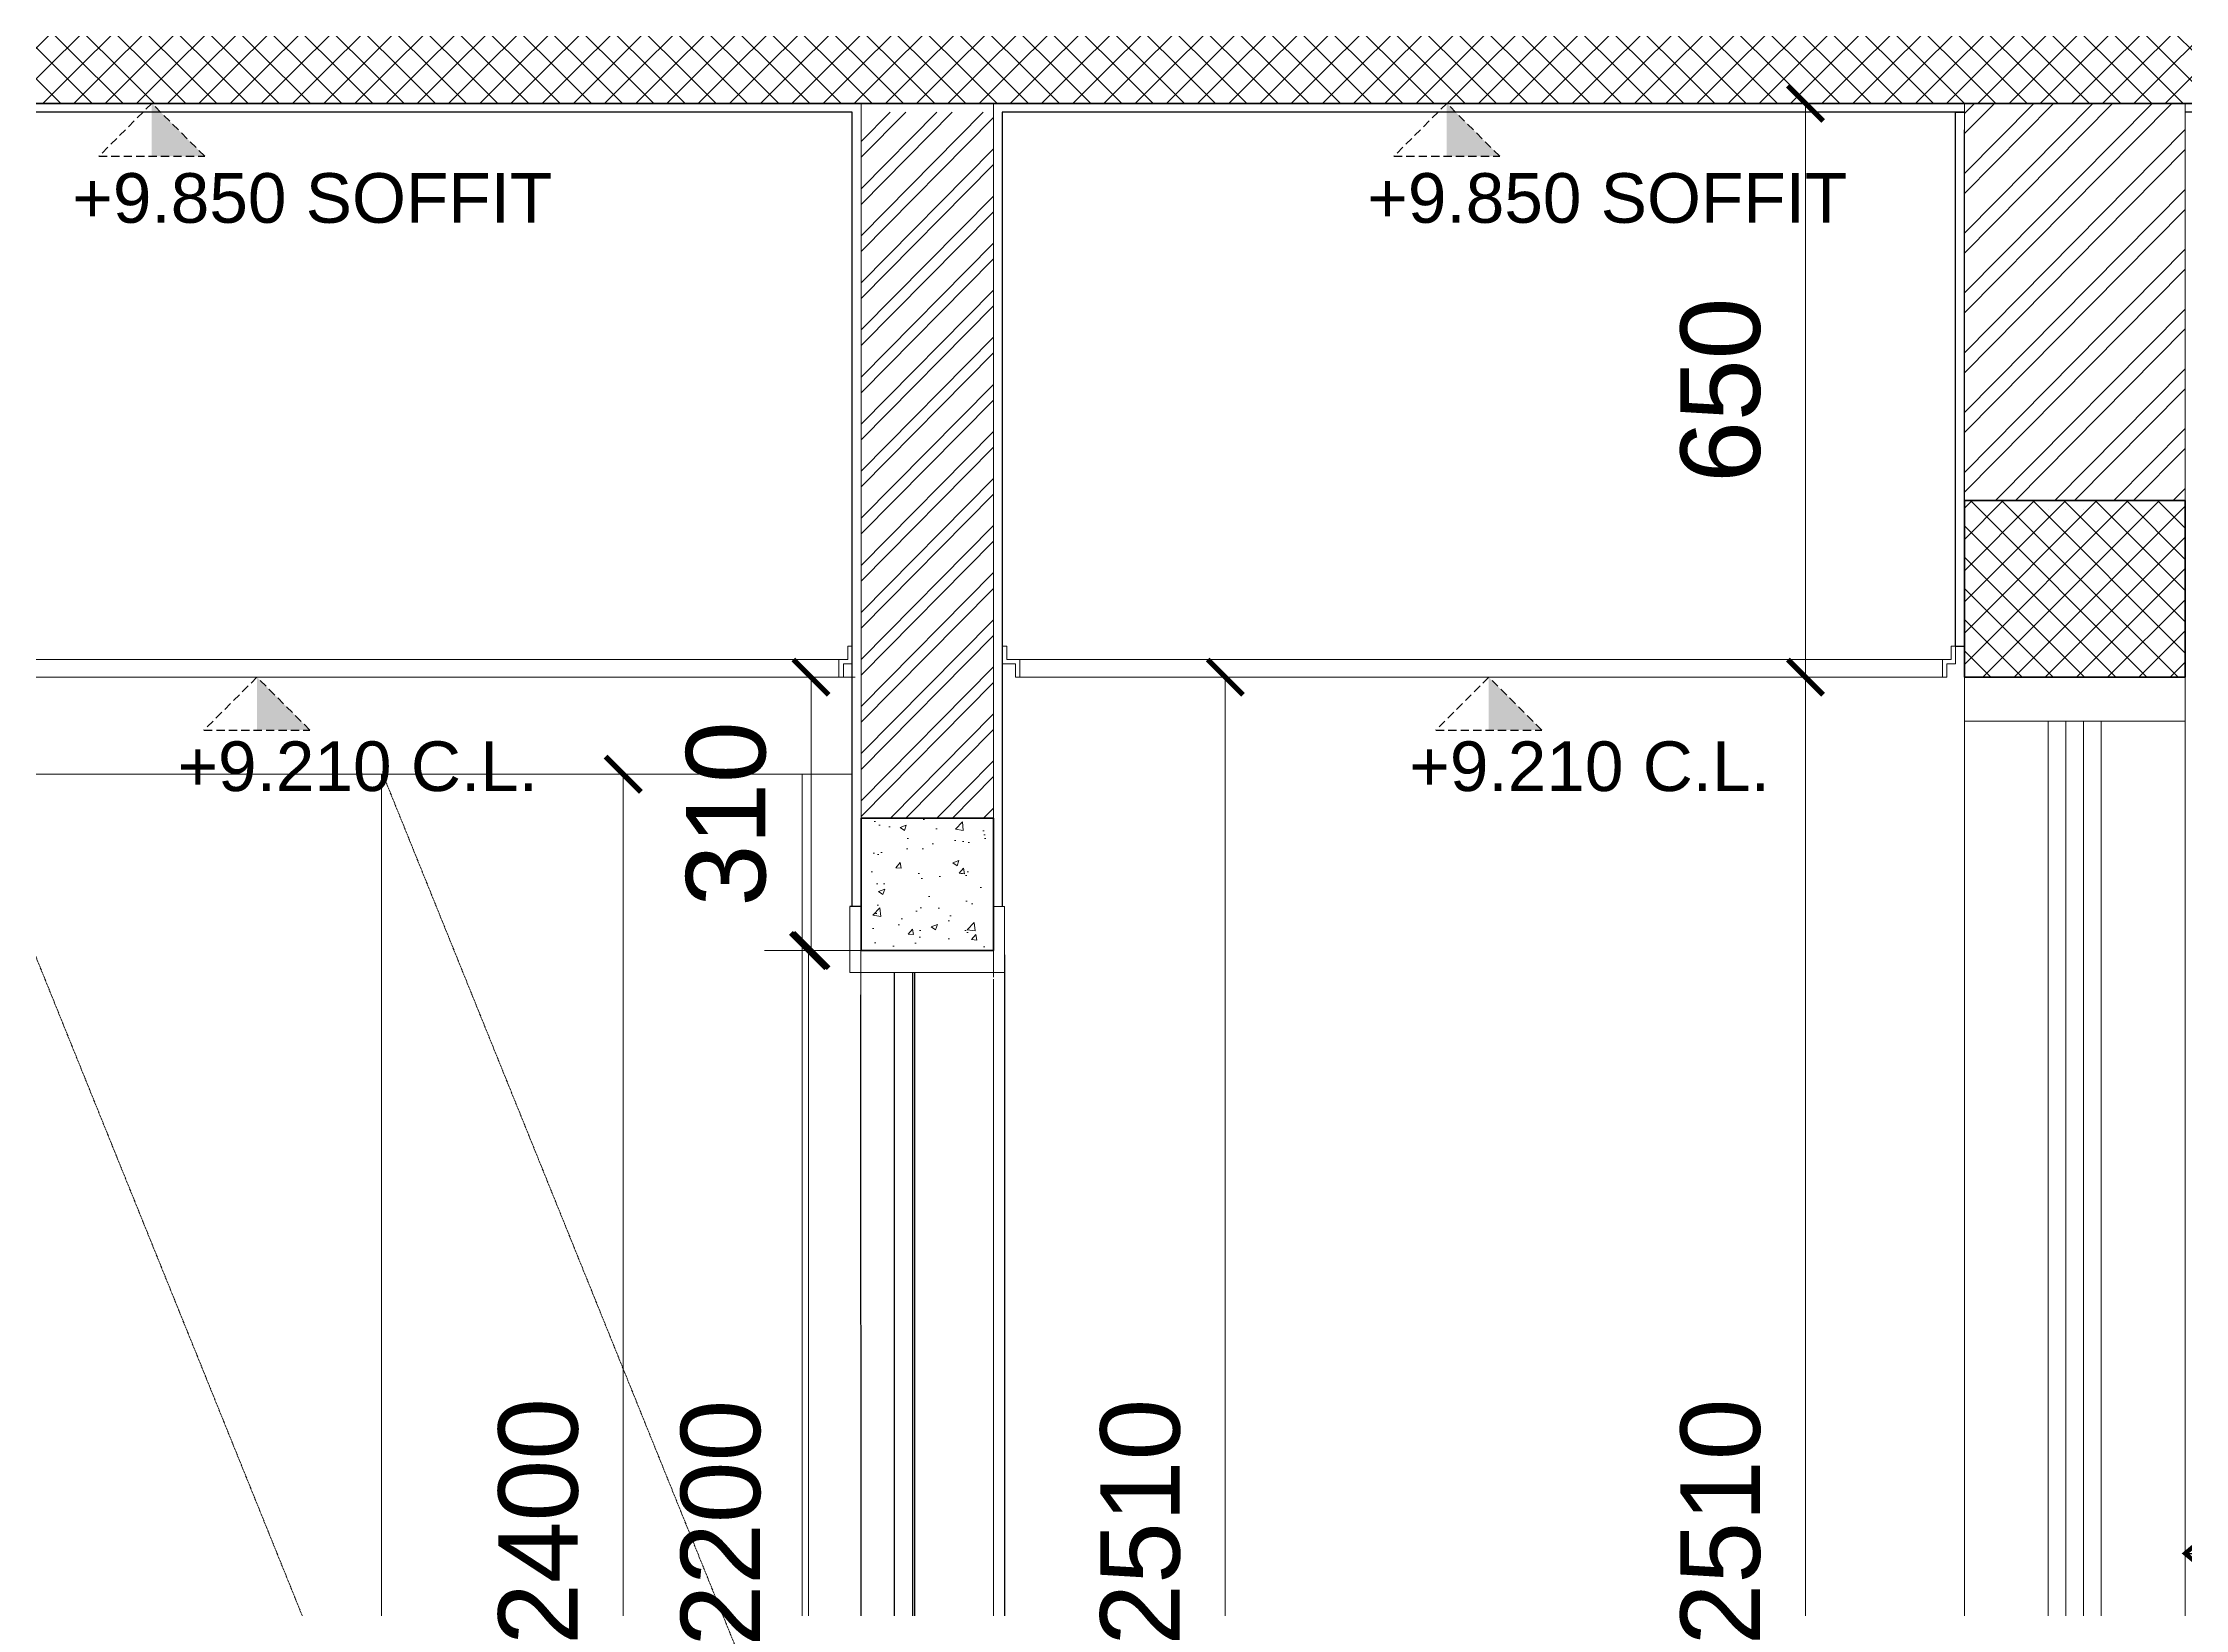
# Model space of a CAD drawing. Header units: centimetres. Extents: x -6122352 to 6876996, y -1694241 to 2592194.
# Drawn here: x 5551317 to 5553744, y -89560 to -87786 of the extents above; entities that cross this region are included whole.
import ezdxf
from ezdxf import colors
from ezdxf.entities.mleader import LeaderData, LeaderLine
from ezdxf.math import Vec2, Vec3

# ---------------------------------------------------------------- set-up
doc = ezdxf.new("R2010")
doc.units = ezdxf.units.CM
doc.header["$MEASUREMENT"] = 0
doc.header["$PDMODE"] = 66
doc.header["$PDSIZE"] = 100
for name, pattern in [('23585-XR-AR-END-SECTION B$0$XR-END-SECTION-C$0$HIDDEN', [0.375, 0.25, -0.125]), ('23585-XR-AR-END-SECTION B$0$XR-TYPE 2-SECTION-A$0$HIDDEN', [0.375, 0.25, -0.125]), ('CENTER', [2, 1.25, -0.25, 0.25, -0.25])]:
    doc.linetypes.add(name, pattern=pattern)
doc.layers.get('Defpoints').update_dxf_attribs({"color": 255, "linetype": 'CENTER'})
doc.layers.add('23585-XR-AR-END-SECTION B$0$A-CLNG-PATT', color=7, linetype='Continuous', lineweight=5, true_color=0x7f7f3f)
for name, color, linetype, lineweight in [('23585-XR-AR-END-SECTION B$0$A-ELSC-PATT', 8, 'Continuous', 5), ('23585-XR-AR-END-SECTION B$0$A-ELSC-PN01', 1, 'Continuous', 9), ('23585-XR-AR-END-SECTION B$0$A-ELSC-STRC', 51, 'Continuous', 50), ('23585-XR-AR-END-SECTION B$0$AUDIT_D_250107163642-92', 15, 'Continuous', 9), ('23585-XR-AR-END-SECTION B$0$XR-END-SECTION-C$0$1717 5B-E Sections$0$A-ELSC-PN00', 8, 'Continuous', 5), ('23585-XR-AR-END-SECTION B$0$XR-END-SECTION-C$0$A-DOOR', 8, 'Continuous', 20), ('23585-XR-AR-END-SECTION B$0$XR-END-SECTION-C$0$A-GLAZ-WNDO', 232, 'Continuous', 9)]:
    doc.layers.add(name, color=color, linetype=linetype, lineweight=lineweight)
for name, color, linetype in [('23585-XR-AR-END-SECTION B$0$XR-END-SECTION-C$0$A-DIM', 15, 'Continuous'), ('23585-XR-AR-END-SECTION B$0$XR-END-SECTION-C$0$A-ELEV LINES 4', 4, 'Continuous'), ('23585-XR-AR-END-SECTION B$0$XR-END-SECTION-C$0$A-WALL', 1, 'Continuous'), ('23585-XR-AR-END-SECTION B$0$XR-END-SECTION-C$0$A-WALL FINISH', 15, 'Continuous'), ('23585-XR-AR-END-SECTION B$0$XR-END-SECTION-C$0$BHNS-755-15-A-101-GF$0$LACASA-AEDAS-XREF-GROUND FLOOR PLAN$0$46-THIN', 15, 'Continuous'), ('23585-XR-AR-END-SECTION B$0$XR-END-SECTIONS$0$A-DIM', 15, 'Continuous'), ('23585-XR-AR-END-SECTION B$0$XR-TYPE 2-SECTION-A$0$ELEV LVL', 8, '23585-XR-AR-END-SECTION B$0$XR-TYPE 2-SECTION-A$0$HIDDEN')]:
    doc.layers.add(name, color=color, linetype=linetype)
doc.styles.add('23585-XR-AR-END-SECTION B$0$SDC-TEXT', font='arial.ttf')
doc.styles.add('23585-XR-AR-END-SECTION B$0$XR-ELEVATION-4 GRID$0$XR-10P-GRID$0$SDC-TEXT', font='arial.ttf')
doc.dimstyles.new('23585-XR-AR-END-SECTION B$0$XR-ELEVATION-4 GRID$0$XR-10P-GRID$0$SDC_DIM', dxfattribs={"dimtxt": 1.8, "dimasz": 0.8, "dimexe": 1, "dimexo": 1, "dimgap": 1, "dimtad": 1, "dimdec": 0, "dimzin": 0, "dimdsep": 46, "dimtxsty": '23585-XR-AR-END-SECTION B$0$XR-ELEVATION-4 GRID$0$XR-10P-GRID$0$SDC-TEXT', "dimblk": '23585-XR-AR-END-SECTION B$0$XR-ELEVATION-4 GRID$0$XR-10P-GRID$0$_ArchTick', "dimcen": -1, "dimclrd": 256, "dimclre": 256, "dimclrt": 3, "dimaunit": 1, "dimadec": 0, "dimazin": 0, "dimtfac": 1, "dimtdec": 0, "dimtix": 1, "dimtmove": 2, "dimatfit": 3, "dimfxl": 1, "dimtolj": 1, "dimtzin": 0, "dimlwd": -1, "dimlwe": -1, "dimarcsym": 0})

# ---------------------------------------------------------------- blocks, each defined once
blk = doc.blocks.new('23585-XR-AR-END-SECTION B$0$XR-TYPE 2-SECTION-A$0$LEVEL ELEV ANNOTATIVE')
for p, q in [((-1.6, 1.6), (1.6, 1.6)), ((0, 0), (-1.6, 1.6)), ((1.6, 1.6), (0, 0))]:
    blk.add_line(p, q)
at = {"color": 251}
blk.add_solid([(0, 1.6), (0, 1.6), (0, 0), (1.6, 1.6)], dxfattribs=at)
at = {"style": '23585-XR-AR-END-SECTION B$0$SDC-TEXT'}
blk.add_attdef('LEVEL', (-2.4, 7.1), '', height=2, rotation=0.00012, dxfattribs=at)
at = {"color": 4, "style": '23585-XR-AR-END-SECTION B$0$SDC-TEXT'}
for p in [(-2.4, 4.6), (-2.4, 2.1)]:
    blk.add_attdef('LEVEL', p, '', height=1.5, rotation=0.00012, dxfattribs=at)
blk = doc.blocks.new('23585-XR-AR-END-SECTION B$0$XR-ELEVATION-4 GRID$0$XR-10P-GRID$0$_ArchTick')
at = {"color": 0, "linetype": 'ByBlock', "const_width": 0.15}
blk.add_lwpolyline([(-0.5, -0.5), (0.5, 0.5)], dxfattribs=at)
blk = doc.blocks.new('*D2405')
at = {"layer": '23585-XR-AR-END-SECTION B$0$AUDIT_D_250107163642-92', "transparency": 16777216}
for p, q in [((5553443.8, -88504.8), (5553263.8, -88504.8)), ((5553313.8, -91014.8), (5553313.8, -88504.8)), ((5553443.9, -91014.8), (5553263.8, -91014.8))]:
    blk.add_line(p, q, dxfattribs=at)
at = {"layer": 'Defpoints', "color": 0, "transparency": 16777216}
for p in [(5553313.8, -88504.8), (5553493.8, -88504.8), (5553493.9, -91014.8)]:
    blk.add_point(p, dxfattribs=at)
at = {"layer": '23585-XR-AR-END-SECTION B$0$AUDIT_D_250107163642-92', "transparency": 16777216, "xscale": 40, "yscale": 40, "zscale": 40}
for p, rotation in [((5553313.8, -88504.8), 90), ((5553313.8, -91014.8), 270)]:
    blk.add_blockref('23585-XR-AR-END-SECTION B$0$XR-ELEVATION-4 GRID$0$XR-10P-GRID$0$_ArchTick', p, dxfattribs=dict(at, rotation=rotation))
at = {"layer": '23585-XR-AR-END-SECTION B$0$AUDIT_D_250107163642-92', "color": 3, "transparency": 16777216, "insert": (5553217.8, -89461.7), "char_height": 90, "attachment_point": 5, "rotation": 90, "style": '23585-XR-AR-END-SECTION B$0$XR-ELEVATION-4 GRID$0$XR-10P-GRID$0$SDC-TEXT'}
blk.add_mtext('\\A1;2510', dxfattribs=at)
blk = doc.blocks.new('*D2406')
at = {"layer": '23585-XR-AR-END-SECTION B$0$AUDIT_D_250107163642-92', "transparency": 16777216}
for p, q in [((5553443.9, -87854.8), (5553263.8, -87854.8)), ((5553313.8, -88504.8), (5553313.8, -87854.8)), ((5553418.8, -88504.8), (5553263.8, -88504.8))]:
    blk.add_line(p, q, dxfattribs=at)
at = {"layer": 'Defpoints', "color": 0, "transparency": 16777216}
for p in [(5553313.8, -87854.8), (5553493.9, -87854.8), (5553468.8, -88504.8)]:
    blk.add_point(p, dxfattribs=at)
at = {"layer": '23585-XR-AR-END-SECTION B$0$AUDIT_D_250107163642-92', "transparency": 16777216, "xscale": 40, "yscale": 40, "zscale": 40}
for p, rotation in [((5553313.8, -87854.8), 90), ((5553313.8, -88504.8), 270)]:
    blk.add_blockref('23585-XR-AR-END-SECTION B$0$XR-ELEVATION-4 GRID$0$XR-10P-GRID$0$_ArchTick', p, dxfattribs=dict(at, rotation=rotation))
at = {"layer": '23585-XR-AR-END-SECTION B$0$AUDIT_D_250107163642-92', "color": 3, "transparency": 16777216, "insert": (5553217.8, -88179.8), "char_height": 90, "attachment_point": 5, "rotation": 90, "style": '23585-XR-AR-END-SECTION B$0$XR-ELEVATION-4 GRID$0$XR-10P-GRID$0$SDC-TEXT'}
blk.add_mtext('\\A1;650', dxfattribs=at)
blk = doc.blocks.new('*D2407')
at = {"layer": '23585-XR-AR-END-SECTION B$0$AUDIT_D_250107163642-92', "transparency": 16777216}
for p, q in [((5552243.8, -88814.5), (5552134.4, -88814.5)), ((5552184.4, -91014.8), (5552184.4, -88814.5)), ((5553443.8, -91014.8), (5552134.4, -91014.8))]:
    blk.add_line(p, q, dxfattribs=at)
at = {"layer": 'Defpoints', "color": 0, "transparency": 16777216}
for p in [(5552184.4, -88814.5), (5552293.8, -88814.5), (5553493.8, -91014.8)]:
    blk.add_point(p, dxfattribs=at)
at = {"layer": '23585-XR-AR-END-SECTION B$0$AUDIT_D_250107163642-92', "transparency": 16777216, "xscale": 40, "yscale": 40, "zscale": 40}
for p, rotation in [((5552184.4, -88814.5), 90), ((5552184.4, -91014.8), 270)]:
    blk.add_blockref('23585-XR-AR-END-SECTION B$0$XR-ELEVATION-4 GRID$0$XR-10P-GRID$0$_ArchTick', p, dxfattribs=dict(at, rotation=rotation))
at = {"layer": '23585-XR-AR-END-SECTION B$0$AUDIT_D_250107163642-92', "color": 3, "transparency": 16777216, "insert": (5552085.2, -89463.1), "char_height": 90, "attachment_point": 5, "rotation": 90, "style": '23585-XR-AR-END-SECTION B$0$XR-ELEVATION-4 GRID$0$XR-10P-GRID$0$SDC-TEXT'}
blk.add_mtext('\\A1;2200', dxfattribs=at)
blk = doc.blocks.new('*D2408')
at = {"layer": '23585-XR-AR-END-SECTION B$0$AUDIT_D_250107163642-92', "transparency": 16777216}
for p, q in [((5552187.2, -88504.8), (5552237.2, -88504.8)), ((5552187.2, -88814.5), (5552187.2, -88504.8)), ((5552243.8, -88814.5), (5552137.2, -88814.5))]:
    blk.add_line(p, q, dxfattribs=at)
at = {"layer": 'Defpoints', "color": 0, "transparency": 16777216}
for p in [(5552137.2, -88504.8), (5552187.2, -88504.8), (5552293.8, -88814.5)]:
    blk.add_point(p, dxfattribs=at)
at = {"layer": '23585-XR-AR-END-SECTION B$0$AUDIT_D_250107163642-92', "transparency": 16777216, "xscale": 40, "yscale": 40, "zscale": 40}
for p, rotation in [((5552187.2, -88504.8), 90), ((5552187.2, -88814.5), 270)]:
    blk.add_blockref('23585-XR-AR-END-SECTION B$0$XR-ELEVATION-4 GRID$0$XR-10P-GRID$0$_ArchTick', p, dxfattribs=dict(at, rotation=rotation))
at = {"layer": '23585-XR-AR-END-SECTION B$0$AUDIT_D_250107163642-92', "color": 3, "transparency": 16777216, "insert": (5552091.2, -88659.7), "char_height": 90, "attachment_point": 5, "rotation": 90, "style": '23585-XR-AR-END-SECTION B$0$XR-ELEVATION-4 GRID$0$XR-10P-GRID$0$SDC-TEXT'}
blk.add_mtext('\\A1;310', dxfattribs=at)
blk = doc.blocks.new('*D2409')
at = {"layer": '23585-XR-AR-END-SECTION B$0$AUDIT_D_250107163642-92', "transparency": 16777216}
for p, q in [((5551944.2, -88614.8), (5551924.5, -88614.8)), ((5551974.5, -91014.8), (5551974.5, -88614.8)), ((5551944.2, -91014.8), (5551924.5, -91014.8))]:
    blk.add_line(p, q, dxfattribs=at)
at = {"layer": 'Defpoints', "color": 0, "transparency": 16777216}
for p in [(5551974.5, -88614.8), (5551994.2, -88614.8), (5551994.2, -91014.8)]:
    blk.add_point(p, dxfattribs=at)
at = {"layer": '23585-XR-AR-END-SECTION B$0$AUDIT_D_250107163642-92', "transparency": 16777216, "xscale": 40, "yscale": 40, "zscale": 40}
for p, rotation in [((5551974.5, -88614.8), 90), ((5551974.5, -91014.8), 270)]:
    blk.add_blockref('23585-XR-AR-END-SECTION B$0$XR-ELEVATION-4 GRID$0$XR-10P-GRID$0$_ArchTick', p, dxfattribs=dict(at, rotation=rotation))
at = {"layer": '23585-XR-AR-END-SECTION B$0$AUDIT_D_250107163642-92', "color": 3, "transparency": 16777216, "insert": (5551878.6, -89461.2), "char_height": 90, "attachment_point": 5, "rotation": 90, "style": '23585-XR-AR-END-SECTION B$0$XR-ELEVATION-4 GRID$0$XR-10P-GRID$0$SDC-TEXT'}
blk.add_mtext('\\A1;2400', dxfattribs=at)
blk = doc.blocks.new('*D2413')
at = {"layer": '23585-XR-AR-END-SECTION B$0$AUDIT_D_250107163642-92', "transparency": 16777216}
for p, q in [((5552656.5, -88504.8), (5552606.5, -88504.8)), ((5552656.5, -91014.8), (5552656.5, -88504.8)), ((5552651.2, -91014.8), (5552606.5, -91014.8))]:
    blk.add_line(p, q, dxfattribs=at)
at = {"layer": 'Defpoints', "color": 0, "transparency": 16777216}
for p in [(5552656.5, -88504.8), (5552706.5, -88504.8), (5552701.2, -91014.8)]:
    blk.add_point(p, dxfattribs=at)
at = {"layer": '23585-XR-AR-END-SECTION B$0$AUDIT_D_250107163642-92', "transparency": 16777216, "xscale": 40, "yscale": 40, "zscale": 40}
for p, rotation in [((5552656.5, -88504.8), 90), ((5552656.5, -91014.8), 270)]:
    blk.add_blockref('23585-XR-AR-END-SECTION B$0$XR-ELEVATION-4 GRID$0$XR-10P-GRID$0$_ArchTick', p, dxfattribs=dict(at, rotation=rotation))
at = {"layer": '23585-XR-AR-END-SECTION B$0$AUDIT_D_250107163642-92', "color": 3, "transparency": 16777216, "insert": (5552560.5, -89462), "char_height": 90, "attachment_point": 5, "rotation": 90, "style": '23585-XR-AR-END-SECTION B$0$XR-ELEVATION-4 GRID$0$XR-10P-GRID$0$SDC-TEXT'}
blk.add_mtext('\\A1;2510', dxfattribs=at)
blk = doc.blocks.new('23585-XR-AR-END-SECTION B$0$XR-END-SECTIONS$0$ARROW HEAD 1')
at = {"color": 8}
blk.add_line((0, 0), (-470, 0), dxfattribs=at)
at = {"color": 3, "const_width": 50}
blk.add_lwpolyline([(-319, -267), (0, 0), (-319, 267)], dxfattribs=at)
blk = doc.blocks.new('23585-XR-AR-END-SECTION B$0$tui')
at = {"layer": '23585-XR-AR-END-SECTION B$0$XR-END-SECTION-C$0$BHNS-755-15-A-101-GF$0$LACASA-AEDAS-XREF-GROUND FLOOR PLAN$0$46-THIN'}
blk.add_line((3752.8, 4186.2), (3752.8, 2001.2), dxfattribs=at)

msp = doc.modelspace()

# ---------------------------------------------------------------- hatches: boundary and pattern name
at = {"layer": '23585-XR-AR-END-SECTION B$0$A-ELSC-PATT'}
h = msp.add_hatch(dxfattribs=at)
h.set_pattern_fill('ANSI37', color=256, scale=200)
h.set_pattern_definition([(45, (5509360.354, -97779.834), (-17.67767, 17.67767), []), (135, (5509360.354, -97779.834), (-17.67767, -17.67767), [])])
h.paths.add_polyline_path([(5547553.80998, -87654.83982), (5547553.83918, -86254.69126), (5547403.82577, -86254.69372), (5547403.81919, -87654.85867), (5547403.85503, -87854.83475), (5560000.59758, -87854.79129), (5560000.60665, -87704.87902), (5560050.60659, -87704.87868), (5560050.60659, -87654.83609), (5553743.84826, -87654.84104), (5553743.84826, -86254.84212), (5553594.63983, -86254.69125), (5553593.85452, -87654.83236)])
h = msp.add_hatch(dxfattribs=at)
h.set_pattern_fill('ANSI32', color=256, scale=100, angle=360.31257918)
h.set_pattern_definition([(45.31258, (5509310.325, -97814.837), (-26.66077, 26.37145), []), (45.31258, (5509328.002, -97814.74), (-26.66077, 26.37145), [])])
h.paths.add_polyline_path([(5552243.84274, -87864.83422), (5552243.84273, -88664.47561), (5552393.87421, -88664.47562), (5552393.87421, -87864.83422)])
h = msp.add_hatch(dxfattribs=at)
h.set_pattern_fill('ANSI32', color=256, scale=5, angle=360.31257918)
h.set_pattern_definition([(45.3126, (5544348.787, -94199.825), (-33.85918, 33.49174), []), (45.3126, (5544371.238, -94199.703), (-33.85918, 33.49174), [])])
h.paths.add_polyline_path([(5553493.84293, -87854.8335), (5553493.8543, -88304.83271), (5553743.8554, -88304.83416), (5553743.84403, -87854.83494)])
h = msp.add_hatch(dxfattribs=at)
h.set_pattern_fill('ANSI37', color=256, scale=200)
h.set_pattern_definition([(45, (5509360.365, -97904.82), (-17.67767, 17.67767), []), (135, (5509360.365, -97904.82), (-17.67767, -17.67767), [])])
h.paths.add_polyline_path([(5553743.85485, -88504.83343), (5553743.85953, -88304.83359), (5553493.8507, -88304.83359), (5553493.84603, -88504.83343)])
h = msp.add_hatch(dxfattribs=at)
h.set_pattern_fill('AR-CONC', color=256, scale=10)
h.set_pattern_definition([(50, (5497456.924, -131213.334), (71.72602, -6.275213), [7.5, -82.5]), (355, (5497456.924, -131213.334), (-13.87513, 75.21921), [6, -66]), (100.45144, (5497462.9, -131213.86), (57.850885, 68.944), [6.37402, -70.11421]), (46.1842, (5497456.92, -131193.33), (106.72413, -16.55193), [11.25, -123.75]), (96.63564, (5497465.82, -131194.71), (93.4662, 97.41186), [9.56103, -105.17138]), (351.18416, (5497456.92, -131193.33), (93.4662, 97.41186), [9, -99]), (21, (5497466.924, -131198.334), (59.690705, -40.26189), [7.5, -82.5]), (326, (5497466.924, -131198.334), (24.33153, 72.515005), [6, -66]), (71.45144, (5497471.9, -131201.69), (84.02224, 32.253115), [6.37402, -70.11421]), (37.5, (5497456.924, -131213.334), (1.215986, 33.289385), [0, -65.2, 0, -67, 0, -66.25]), (7.5, (5497456.924, -131213.334), (26.306954, 39.441171), [0, -38.2, 0, -63.7, 0, -25.25]), (327.5, (5497434.624, -131213.334), (53.382244, -2.255487), [0, -25, 0, -78, 0, -103.5]), (317.5, (5497424.624, -131213.334), (58.318617, 10.010498), [0, -32.5, 0, -51.8, 0, -73.5])])
h.paths.add_polyline_path([(5552243.84273, -88664.47561), (5552393.8485, -88664.47561), (5552393.8485, -88814.47562), (5552243.84273, -88814.47562)])

# ---------------------------------------------------------------- linework, layer by layer
at = {"layer": '23585-XR-AR-END-SECTION B$0$A-CLNG-PATT'}
for points in [[(5550768.79654, -88484.8342), (5552228.84274, -88484.83419), (5552228.84274, -88469.83419), (5552233.84274, -88469.83419), (5552233.84274, -88489.83419), (5552223.84274, -88489.83419), (5552223.84274, -88504.83419), (5552218.84274, -88504.83419), (5552218.84274, -88484.83419), (5552218.84274, -88504.83419), (5550783.79654, -88504.8342), (5550783.79654, -88484.8342), (5550783.79654, -88504.8342), (5550778.79654, -88504.8342), (5550778.79654, -88489.8342), (5550763.79654, -88489.8342), (5550763.79654, -88469.8342), (5550768.79654, -88469.8342)], [(5552408.87199, -88484.83581), (5553478.83943, -88484.8358), (5553478.83943, -88469.8358), (5553483.83943, -88469.8358), (5553483.83943, -88489.8358), (5553473.83943, -88489.8358), (5553473.83943, -88504.8358), (5553468.83943, -88504.8358), (5553468.83943, -88484.8358), (5553468.83943, -88504.8358), (5552423.87199, -88504.83581), (5552423.87199, -88484.83581), (5552423.87199, -88504.83581), (5552418.87199, -88504.83581), (5552418.87199, -88489.83581), (5552403.87199, -88489.83581), (5552403.87199, -88469.83581), (5552408.87199, -88469.83581)]]:
    msp.add_lwpolyline(points, close=True, dxfattribs=at)
at = {"layer": '23585-XR-AR-END-SECTION B$0$A-ELSC-PN01'}
for p, q in [((5553493.86963, -91014.84474), (5553493.84825, -88554.82104)), ((5553743.84826, -88554.82104), (5553743.86963, -91014.84474))]:
    msp.add_line(p, q, dxfattribs=at)
msp.add_lwpolyline([(5553493.84825, -88504.82104), (5553743.84826, -88504.82104), (5553743.84826, -88554.82104), (5553493.84825, -88554.82104)], close=True, dxfattribs=at)
for points in [[(5553608.85364, -88554.82104), (5553608.86963, -90939.85339), (5553588.86963, -90939.85339), (5553588.85364, -88554.82104)], [(5553648.85364, -88554.82104), (5553648.86964, -90939.85339), (5553628.86964, -90939.85339), (5553628.85364, -88554.82104)]]:
    msp.add_lwpolyline(points, dxfattribs=at)
at = {"layer": '23585-XR-AR-END-SECTION B$0$A-ELSC-STRC'}
msp.add_lwpolyline([(5547403.89077, -87854.83422), (5560003.83021, -87854.83422), (5560003.82725, -87704.87937), (5560050.60659, -87704.87868), (5560050.60659, -87654.83609), (5560000.58857, -87654.83609), (5553743.84826, -87654.83609), (5553743.84826, -86254.83609)], dxfattribs=at)
at = {"layer": '23585-XR-AR-END-SECTION B$0$A-ELSC-STRC', "ltscale": 3}
for points in [[(5553493.85044, -88504.83343), (5553743.85926, -88504.83343), (5553743.85926, -88304.83343), (5553493.85044, -88304.83343)], [(5552243.84273, -88664.47561), (5552393.8485, -88664.47561), (5552393.8485, -88814.47562), (5552243.84273, -88814.47562)]]:
    msp.add_lwpolyline(points, close=True, dxfattribs=at)
at = {"layer": '23585-XR-AR-END-SECTION B$0$XR-END-SECTION-C$0$1717 5B-E Sections$0$A-ELSC-PN00'}
for points in [[(5550753.80009, -91014.87114), (5550753.80009, -88614.85951), (5552233.85684, -88614.85951)], [(5551700.58285, -90939.85951), (5551700.58285, -88614.85951)], [(5552177.19998, -90939.85951), (5552177.19998, -88614.85951)]]:
    msp.add_lwpolyline(points, dxfattribs=at)
at = {"layer": '23585-XR-AR-END-SECTION B$0$XR-END-SECTION-C$0$1717 5B-E Sections$0$A-ELSC-PN00', "linetype": '23585-XR-AR-END-SECTION B$0$XR-END-SECTION-C$0$HIDDEN', "ltscale": 5}
for points in [[(5551225.5786, -88614.85951), (5551700.58285, -89789.85951), (5551225.5786, -90939.85951)], [(5551702.19572, -88614.85951), (5552177.19998, -89789.85951), (5551702.19572, -90939.85951)]]:
    msp.add_lwpolyline(points, dxfattribs=at)
at = {"layer": '23585-XR-AR-END-SECTION B$0$XR-END-SECTION-C$0$A-DIM'}
for p, q in [((5553493.82624, -88314.81736), (5553493.8505, -87885.01068)), ((5553743.85926, -88504.82209), (5553493.83725, -88504.81999))]:
    msp.add_line(p, q, dxfattribs=at)
at = {"layer": '23585-XR-AR-END-SECTION B$0$XR-END-SECTION-C$0$A-DOOR'}
for p, q in [((5552231.34273, -88764.47561), (5552231.34273, -88839.47561)), ((5552243.81446, -88864.47561), (5552243.81446, -88764.47561)), ((5552393.87199, -88764.47561), (5552393.87199, -88844.47561)), ((5552406.37199, -88764.47561), (5552393.87199, -88764.47561)), ((5552406.37199, -88839.47561), (5552406.37199, -88764.47561)), ((5552343.81446, -88814.47561), (5552243.81446, -88814.47562)), ((5552243.81446, -88814.47561), (5552343.81446, -88814.47561)), ((5552343.81446, -88814.47561), (5552243.84273, -88814.47561)), ((5552231.34273, -88839.47561), (5552406.37199, -88839.47561)), ((5552302.17607, -88839.47561), (5552302.17607, -88864.47561)), ((5552393.87199, -88846.97561), (5552393.87199, -91014.47565))]:
    msp.add_line(p, q, dxfattribs=at)
at = {"layer": '23585-XR-AR-END-SECTION B$0$XR-END-SECTION-C$0$A-ELEV LINES 4', "lineweight": 15}
for points in [[(5552243.84274, -87854.83422), (5552243.84273, -88664.47561), (5552393.87421, -88664.47562), (5552393.87421, -87854.83422), (5552243.84274, -87854.83422)], [(5553493.85319, -87854.83422), (5553493.85044, -88304.83343), (5553743.85926, -88304.83343), (5553743.85926, -87854.83422)]]:
    msp.add_lwpolyline(points, dxfattribs=at)
at = {"layer": '23585-XR-AR-END-SECTION B$0$XR-END-SECTION-C$0$A-GLAZ-WNDO', "color": 253}
msp.add_line((5553743.85248, -87854.83422), (5553493.83447, -87854.83422), dxfattribs=at)
at = {"layer": '23585-XR-AR-END-SECTION B$0$XR-END-SECTION-C$0$A-GLAZ-WNDO'}
msp.add_line((5553743.84826, -88354.82749), (5553743.84826, -88404.82749), dxfattribs=at)
for points in [[(5553588.85328, -88314.84317), (5553588.85328, -88314.83781)], [(5553608.85328, -88314.83781), (5553608.85328, -88314.84317)], [(5553628.85329, -88314.84317), (5553628.85329, -88314.83781)], [(5553648.85329, -88314.83781), (5553648.85329, -88314.84317)]]:
    msp.add_lwpolyline(points, dxfattribs=at)
at = {"layer": '23585-XR-AR-END-SECTION B$0$XR-END-SECTION-C$0$A-WALL'}
msp.add_lwpolyline([(5552243.84273, -88814.47562), (5552343.84273, -88814.47562)], dxfattribs=at)
at = {"layer": '23585-XR-AR-END-SECTION B$0$XR-END-SECTION-C$0$A-WALL FINISH'}
for p, q in [((5560013.83021, -87864.56607), (5553743.84826, -87864.83422)), ((5553483.84034, -88469.8121), (5553493.82624, -88469.8121))]:
    msp.add_line(p, q, dxfattribs=at)
for points in [[(5552233.85684, -88764.47561), (5552233.85684, -87864.97397), (5550703.79654, -87864.92755)], [(5553493.8505, -87865.01068), (5552403.90352, -87864.97761), (5552403.87199, -88764.47561)], [(5553483.84034, -88469.8121), (5553483.84337, -87865.01038), (5553493.84337, -87865.01038)]]:
    msp.add_lwpolyline(points, dxfattribs=at)
at = {"layer": '23585-XR-AR-END-SECTION B$0$XR-END-SECTION-C$0$BHNS-755-15-A-101-GF$0$LACASA-AEDAS-XREF-GROUND FLOOR PLAN$0$46-THIN'}
for p, q in [((5552243.81446, -88764.47561), (5552231.34273, -88764.47561)), ((5552281.37198, -88839.47561), (5552281.37198, -91014.47562)), ((5552302.17607, -88839.47561), (5552302.17607, -91014.47562)), ((5552304.67607, -91014.47565), (5552304.67607, -88839.47561)), ((5552243.84273, -91014.47562), (5552243.81446, -88864.47561))]:
    msp.add_line(p, q, dxfattribs=at)

# ---------------------------------------------------------------- block references
at = {"layer": '23585-XR-AR-END-SECTION B$0$AUDIT_D_250107163642-92'}
msp.add_blockref('23585-XR-AR-END-SECTION B$0$tui', (5548653.52375, -93005.64597), dxfattribs=at)
at = {"layer": '23585-XR-AR-END-SECTION B$0$XR-TYPE 2-SECTION-A$0$ELEV LVL'}
ref = msp.add_blockref('23585-XR-AR-END-SECTION B$0$XR-TYPE 2-SECTION-A$0$LEVEL ELEV ANNOTATIVE', (5551440.45767, -87854.83422), dxfattribs=dict(at, xscale=-37.5, yscale=37.5, zscale=37.5, rotation=180))
ref.add_attrib('LEVEL', '+9.850 SOFFIT', (5551350.45702, -87990.16036), dxfattribs={"layer": '0', "color": 4, "height": 56.25, "rotation": 359.99987582, "style": '23585-XR-AR-END-SECTION B$0$SDC-TEXT'})
ref = msp.add_blockref('23585-XR-AR-END-SECTION B$0$XR-TYPE 2-SECTION-A$0$LEVEL ELEV ANNOTATIVE', (5552907.44695, -87854.83422), dxfattribs=dict(at, xscale=-37.5, yscale=37.5, zscale=37.5, rotation=180))
ref.add_attrib('LEVEL', '+9.850 SOFFIT', (5552817.4463, -87990.16036), dxfattribs={"layer": '0', "color": 4, "height": 56.25, "rotation": 359.99987582, "style": '23585-XR-AR-END-SECTION B$0$SDC-TEXT'})
ref = msp.add_blockref('23585-XR-AR-END-SECTION B$0$XR-TYPE 2-SECTION-A$0$LEVEL ELEV ANNOTATIVE', (5551559.53511, -88504.8342), dxfattribs=dict(at, xscale=-37.5, yscale=37.5, zscale=37.5, rotation=180))
ref.add_attrib('LEVEL', '+9.210 C.L.', (5551469.53445, -88633.81565), dxfattribs={"layer": '0', "color": 4, "height": 56.25, "rotation": 359.99987582, "style": '23585-XR-AR-END-SECTION B$0$SDC-TEXT'})
ref = msp.add_blockref('23585-XR-AR-END-SECTION B$0$XR-TYPE 2-SECTION-A$0$LEVEL ELEV ANNOTATIVE', (5552955.03869, -88504.8342), dxfattribs=dict(at, xscale=-37.5, yscale=37.5, zscale=37.5, rotation=180))
ref.add_attrib('LEVEL', '+9.210 C.L.', (5552865.03803, -88633.81565), dxfattribs={"layer": '0', "color": 4, "height": 56.25, "rotation": 359.99987582, "style": '23585-XR-AR-END-SECTION B$0$SDC-TEXT'})

# ---------------------------------------------------------------- dimensions: what is measured, and where the dimension line sits
at = {"layer": '23585-XR-AR-END-SECTION B$0$AUDIT_D_250107163642-92'}
for base, p1, p2, picture, middle in [((5553313.79689, -87854.83422), (5553468.83943, -88504.8121), (5553493.85319, -87854.83422), '*D2406', (5553217.84532, -88179.82316)), ((5552187.22191, -88504.83419), (5552293.84371, -88814.47562), (5552137.19266, -88504.83419), '*D2408', (5552091.23965, -88659.6549))]:
    dim = msp.add_linear_dim(base=base, p1=p1, p2=p2, angle=90, dimstyle='23585-XR-AR-END-SECTION B$0$XR-ELEVATION-4 GRID$0$XR-10P-GRID$0$SDC_DIM', dxfattribs=at)
    dim.commit()
    dim.dimension.update_dxf_attribs({"geometry": picture, "text_midpoint": middle})
for base, p1, p2, picture, middle in [((5552656.48088, -88504.8358), (5552701.24439, -91014.83609), (5552706.4809, -88504.8358), '*D2413', (5552560.52931, -89461.96423)), ((5553313.79689, -88504.82104), (5553493.86963, -91014.84474), (5553493.84825, -88504.82104), '*D2405', (5553217.84532, -89461.72052)), ((5551974.54382, -88614.83609), (5551994.18855, -91014.83609), (5551994.18853, -88614.83609), '*D2409', (5551878.59225, -89461.15448)), ((5552184.37705, -88814.47562), (5553493.84198, -91014.84474), (5552293.84371, -88814.47562), '*D2407', (5552085.24552, -89463.13669))]:
    dim = msp.add_linear_dim(base=base, p1=p1, p2=p2, angle=90, dimstyle='23585-XR-AR-END-SECTION B$0$XR-ELEVATION-4 GRID$0$XR-10P-GRID$0$SDC_DIM', dxfattribs=at)
    dim.commit()
    dim.dimension.update_dxf_attribs({"geometry": picture, "text_midpoint": middle, "dimtype": 160})

# ---------------------------------------------------------------- leaders
at = {"layer": '23585-XR-AR-END-SECTION B$0$XR-END-SECTIONS$0$A-DIM'}
ml = msp.add_multileader_mtext('Standard', dxfattribs=at)
ml.set_content('WINDOWS SYSTEM WITH DOUBLE GLAZING AS PER SPECIFICATION', color=3, style='23585-XR-AR-END-SECTION B$0$SDC-TEXT')
ml.set_leader_properties()
ml.set_arrow_properties(name='23585-XR-AR-END-SECTION B$0$XR-END-SECTIONS$0$ARROW HEAD 1')
ml.build(insert=Vec2(0, 0))
ml.multileader.update_dxf_attribs({"text_left_attachment_type": 6, "text_right_attachment_type": 6, "dogleg_length": 1, "arrow_head_size": 0.1, "scale": 50})
ctx = ml.context
ctx.base_point, ctx.scale, ctx.char_height, ctx.arrow_head_size, ctx.landing_gap_size, ctx.plane_origin, ctx.plane_x_axis, ctx.plane_y_axis = Vec3(5562870.08178, -89497.38468), 50, 100, 0.1, 50, Vec3(5561524.18676, -90517.229), Vec3(1, -0.0000000013), Vec3(0.0000000013, 1)
ctx.left_attachment, ctx.right_attachment, ctx.text_align_type = 6, 6, 2
notes = []
notes.append((ctx, [(0, (1, 1, 0), (5560417.26551, -89497.38468), (1, -0.0000000013), 2452.81627, [(1, [(5553743.85551, -89497.38468)], 0, [])])]))
ctx.mtext.insert, ctx.mtext.text_direction, ctx.mtext.rotation, ctx.mtext.width, ctx.mtext.alignment, ctx.mtext.flow_direction = Vec3(5565239.24958, -89377.38469), Vec3(1, -0.0000000013), 6.2831853058, 2600.6829877, 3, 5
for ctx, leaders in notes:
    for number, flags, end, landing, length, lines in leaders:
        leader = LeaderData()
        leader.index, (leader.has_last_leader_line, leader.has_dogleg_vector, leader.attachment_direction) = number, flags
        leader.last_leader_point, leader.dogleg_vector, leader.dogleg_length = Vec3(end), Vec3(landing), length
        for number, points, colour, breaks in lines:
            line = LeaderLine()
            line.index, line.vertices, line.color, line.breaks = number, Vec3.list(points), colors.encode_raw_color(colour), breaks
            leader.lines.append(line)
        ctx.leaders.append(leader)

doc.saveas('drawing.dxf')
